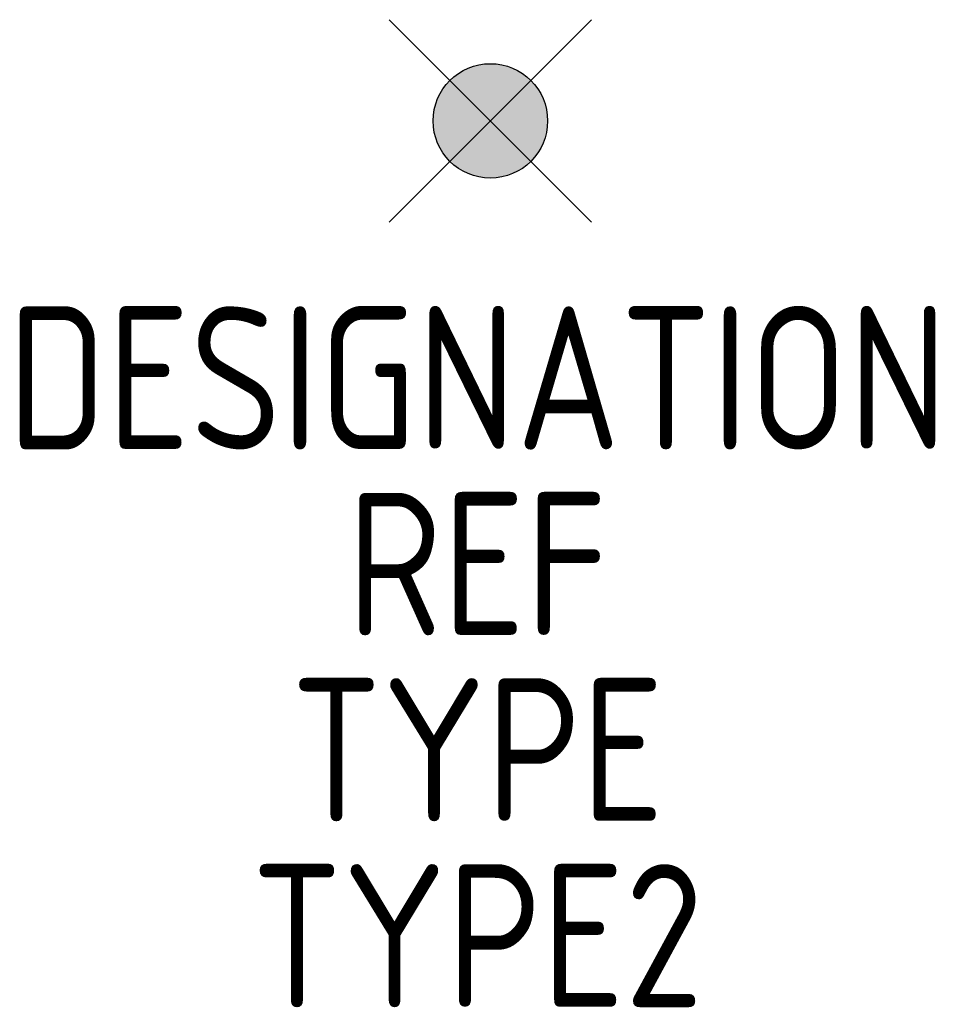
# Model space of a CAD drawing. Header units: millimetres. Extents: x -8.2 to 7.8, y -15.5 to 1.8.
import ezdxf
from ezdxf.enums import TextEntityAlignment as Align

# ---------------------------------------------------------------- set-up
doc = ezdxf.new("R2010")
doc.units = ezdxf.units.MM
doc.layers.add('SYMB_TXT_NOM', color=3, linetype='Continuous')
doc.layers.add('SYMBOLE', color=3, linetype='Continuous')
doc.styles.add('NET2_5', font='isocp.shx', dxfattribs={"width": 0.9, "height": 2.5})

msp = doc.modelspace()

# ---------------------------------------------------------------- hatches: boundary and pattern name
at = {"layer": 'SYMBOLE'}
h = msp.add_hatch(color=256, dxfattribs=at)
edge = h.paths.add_edge_path()
edge.add_arc((0, 0), 1, 0, 360)

# ---------------------------------------------------------------- linework, layer by layer
for p, q in [((1.768, 1.768), (-1.768, -1.768)), ((-1.768, 1.768), (1.768, -1.768))]:
    msp.add_line(p, q, dxfattribs=at)
msp.add_circle((0, 0), 1, dxfattribs=at)

# ---------------------------------------------------------------- texts
at = {"layer": 'SYMB_TXT_NOM', "style": 'NET2_5', "width": 0.9, "flags": 8}
for tag, text, p in [('DESIGNATION', 'E?', (-0.225, -5.741)), ('REF', '', (-0.225, -8.991)), ('TYPE', '', (-0.225, -12.241)), ('TYPE2', '', (-0.225, -15.491))]:
    msp.add_attdef(tag, text=text, height=2.5, dxfattribs=at).set_placement(p, align=Align.CENTER)

doc.saveas('drawing.dxf')
